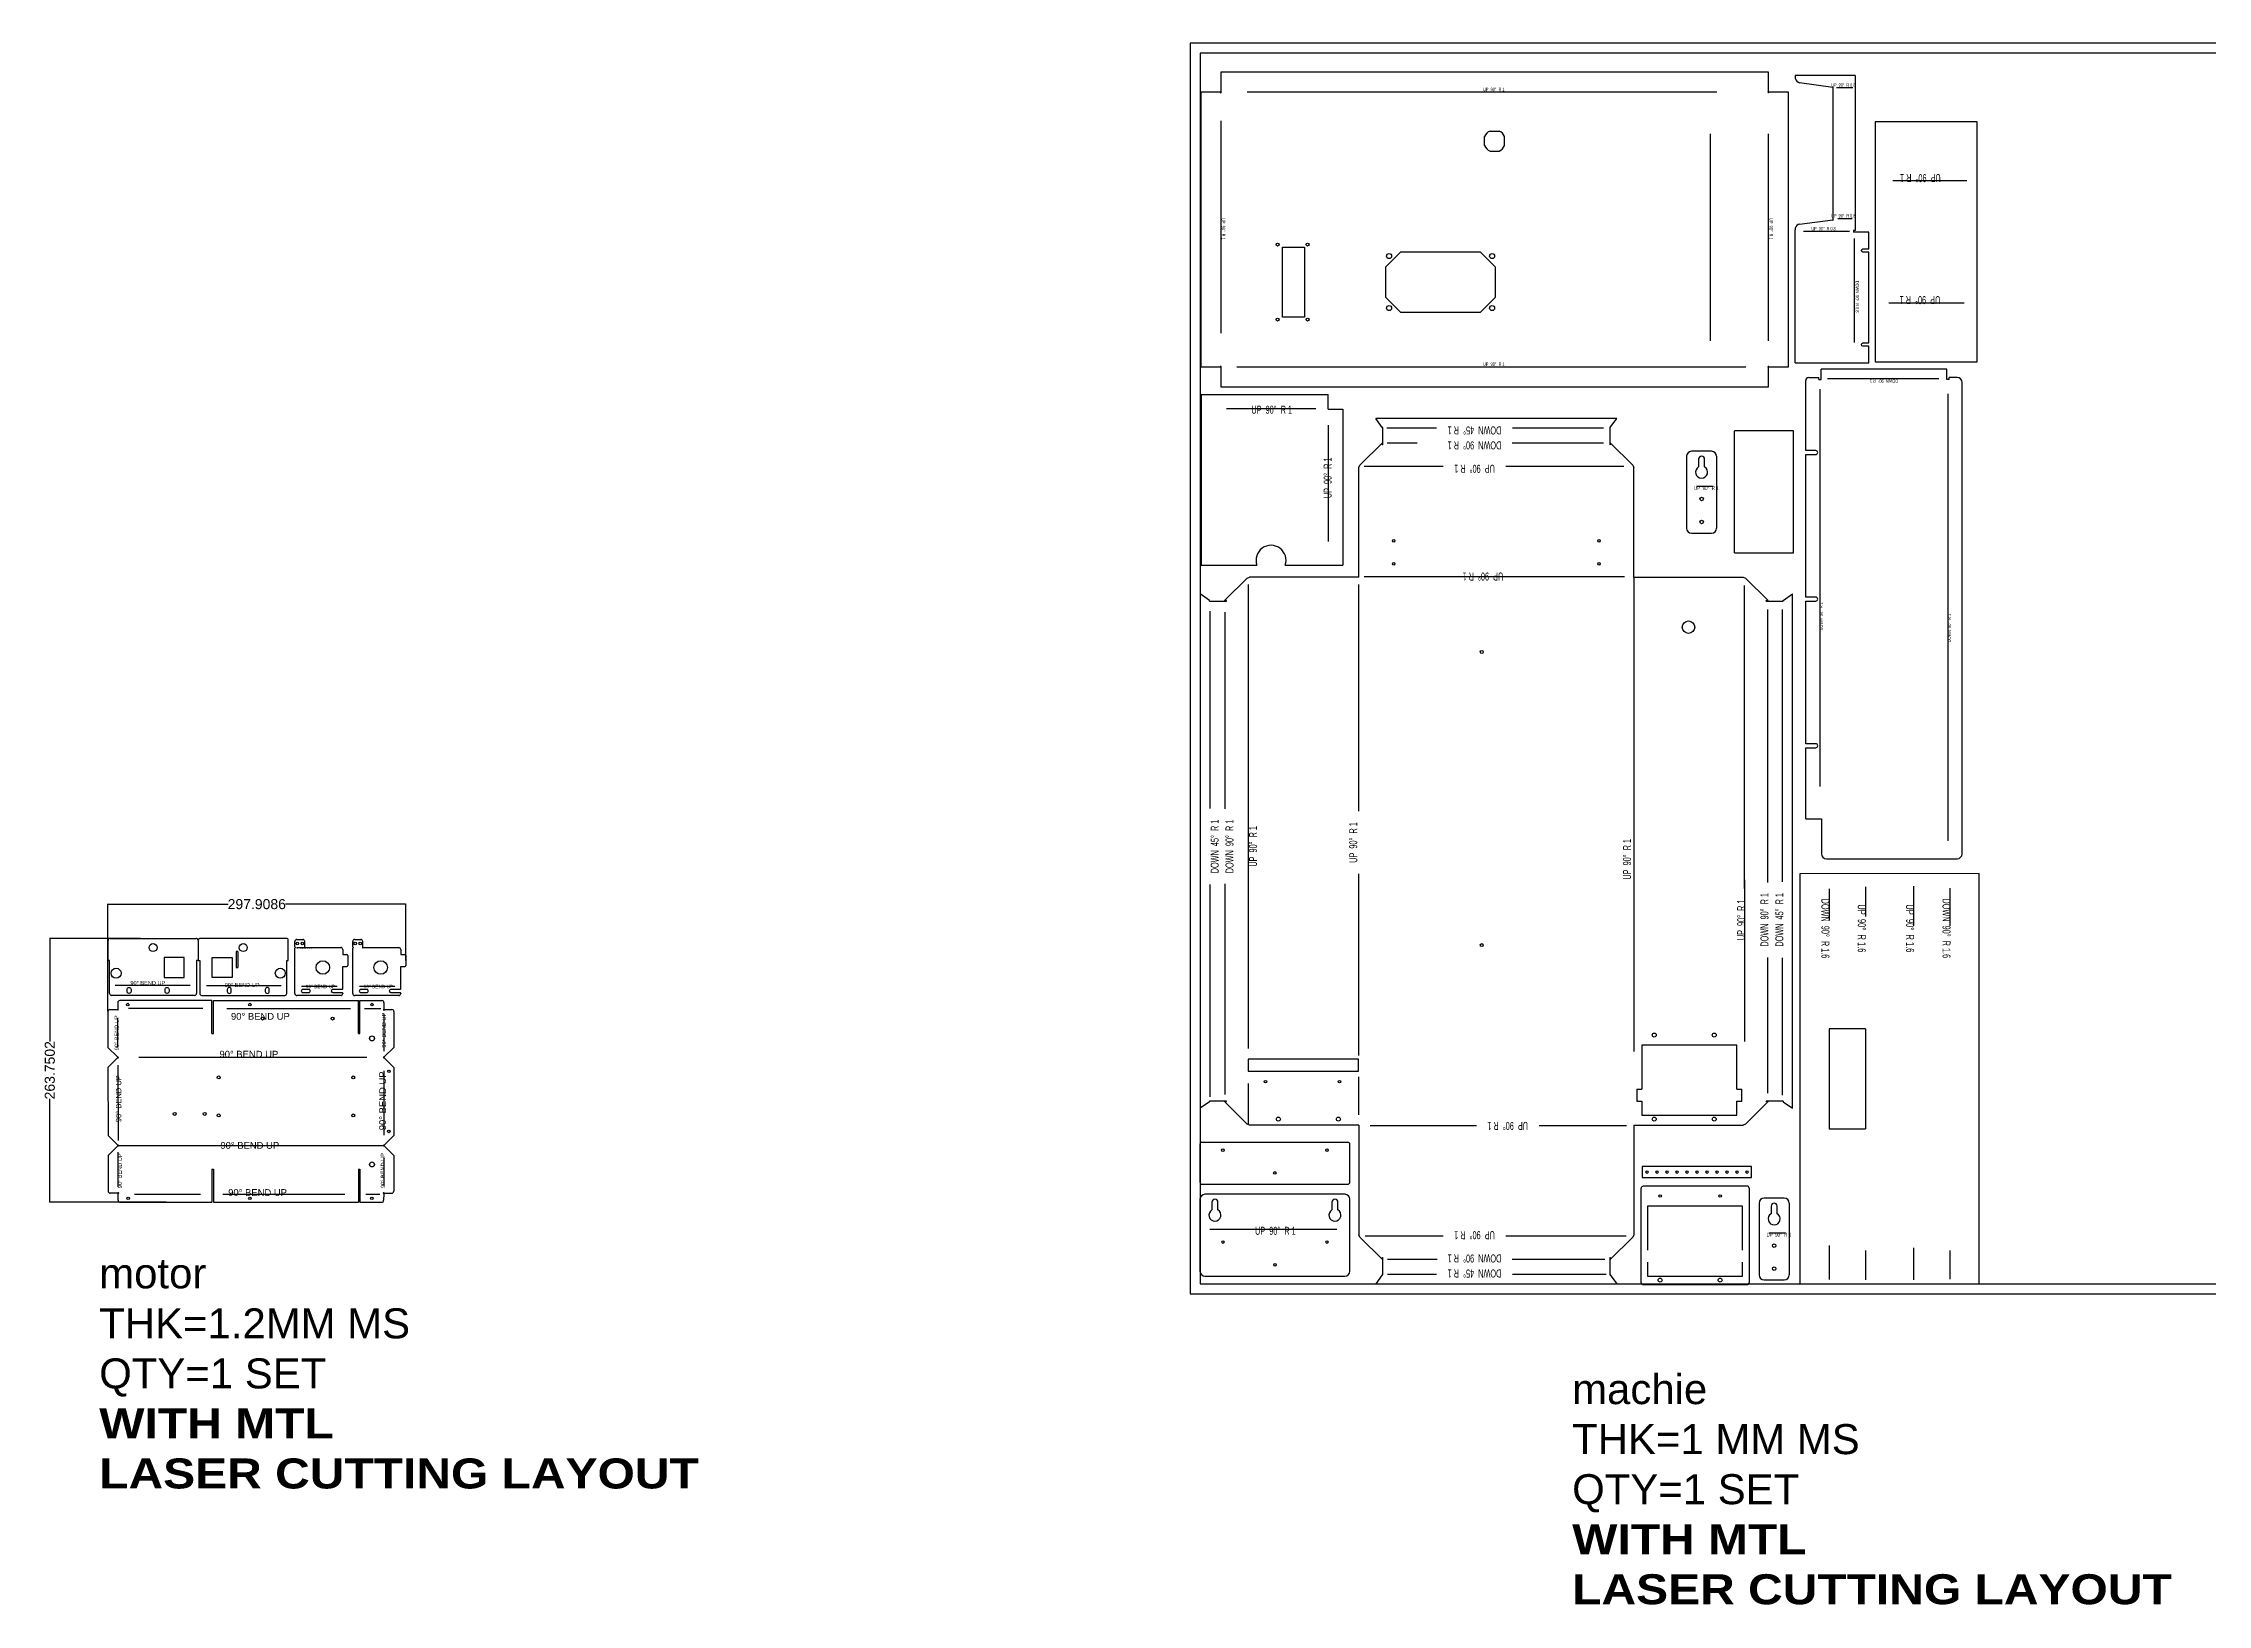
# Model space of a CAD drawing. Header units: millimetres. Extents: x 13635 to 17282, y 6728 to 8289.
# Drawn here: x 13635 to 15799, y 6728 to 8289 of the extents above; entities that cross this region are included whole.
import ezdxf

# ---------------------------------------------------------------- set-up
doc = ezdxf.new("R2010")
doc.units = ezdxf.units.MM
doc.styles.add('SLDTEXTSTYLE3', font='TXT', dxfattribs={"width": 0.660714})
doc.styles.add('SLDTEXTSTYLE4', font='TXT', dxfattribs={"width": 0.645833})
doc.styles.get("Standard").update_dxf_attribs({"font": 'arial.ttf'})
doc.dimstyles.get("Standard").update_dxf_attribs({"dimtxt": 10, "dimasz": 0.18, "dimexe": 0.18, "dimexo": 0.0625, "dimgap": 0.09, "dimtad": 0, "dimtoh": 1, "dimdec": 4, "dimzin": 0, "dimdsep": 46, "dimtxsty": 'Standard', "dimcen": 0.09, "dimadec": 0, "dimazin": 0, "dimtfac": 1, "dimtdec": 4, "dimtofl": 0, "dimtmove": 0, "dimatfit": 3, "dimfxl": 1, "dimtolj": 1, "dimtzin": 0, "dimarcsym": 0})

# ---------------------------------------------------------------- blocks, each defined once
blk = doc.blocks.new('dggdgd3')
for p, q in [((14382.8, 5697.3), (14382.8, 5661.5)), ((14486.9, 5708.3), (14394.7, 5708.3)), ((14486.9, 5675.3), (14486.9, 5708.3)), ((14488.4, 5708.3), (14633.4, 5708.3)), ((14488.4, 5675.3), (14488.4, 5708.3)), ((14633.4, 5675.3), (14633.4, 5708.3)), ((14634.9, 5675.3), (14634.9, 5708.3)), ((14634.9, 5708.3), (14656.9, 5708.3)), ((14668.9, 5697.3), (14668.9, 5661.5)), ((14486.9, 5675.3), (14488.4, 5675.3)), ((14633.4, 5675.3), (14634.9, 5675.3)), ((14392.5, 5651.9), (14382.8, 5661.5)), ((14392.5, 5651.2), (14382.9, 5641.5)), ((14659.2, 5651.9), (14668.9, 5661.5)), ((14659.2, 5651.2), (14668.8, 5641.5)), ((14382.9, 5641.5), (14383, 5573.5)), ((14668.8, 5641.5), (14668.7, 5573.5)), ((14392.7, 5563.9), (14383, 5573.5)), ((14392.7, 5563.2), (14383.1, 5553.5)), ((14659, 5563.9), (14668.7, 5573.5)), ((14659, 5563.2), (14668.6, 5553.5)), ((14383.1, 5553.5), (14383.1, 5517.8)), ((14668.6, 5553.5), (14668.6, 5517.8)), ((14486.9, 5539.7), (14486.9, 5506.7)), ((14486.9, 5539.7), (14488.4, 5539.7)), ((14488.4, 5539.7), (14488.4, 5506.7)), ((14633.4, 5539.7), (14633.4, 5506.7)), ((14633.4, 5539.7), (14634.9, 5539.7)), ((14634.9, 5539.7), (14634.9, 5506.7)), ((14395.1, 5506.7), (14486.9, 5506.7)), ((14488.4, 5506.7), (14491.9, 5506.7)), ((14488.4, 5506.7), (14633.4, 5506.7)), ((14634.9, 5506.7), (14656.5, 5506.7))]:
    blk.add_line(p, q)
at = {"color": 7}
for p, q in [((14384.8, 5699.3), (14392.2, 5699.3)), ((14392.7, 5706.3), (14392.7, 5699.8)), ((14658.9, 5706.3), (14658.9, 5699.8)), ((14659.4, 5699.3), (14666.9, 5699.3)), ((14392.6, 5515.8), (14385.1, 5515.8)), ((14393.1, 5508.7), (14393.1, 5515.3)), ((14658.6, 5515.3), (14658.5, 5508.7)), ((14659.1, 5515.8), (14666.6, 5515.8))]:
    blk.add_line(p, q, dxfattribs=at)
at = {"color": 1}
for p, q in [((14477.7, 5700.3), (14403.3, 5700.3)), ((14501.9, 5700.3), (14625.3, 5700.3)), ((14639.4, 5700.3), (14655.7, 5700.3)), ((14658.9, 5695), (14658.8, 5657.6)), ((14392.9, 5661.7), (14392.9, 5690.9)), ((14641.7, 5651.5), (14413.7, 5651.5)), ((14392.9, 5643.6), (14393, 5568.6)), ((14658.8, 5638.2), (14658.7, 5573.9)), ((14393.5, 5563.5), (14658.2, 5563.5)), ((14393.1, 5522), (14393.1, 5556.9)), ((14658.6, 5551), (14658.6, 5523.6)), ((14409.3, 5514.7), (14475.5, 5514.7)), ((14497.6, 5514.7), (14619.9, 5514.7)), ((14640.6, 5514.7), (14654.9, 5514.7))]:
    blk.add_line(p, q, dxfattribs=at)
for centre, radius in [((14402.7, 5704.3), 1.25), ((14524.8, 5704.3), 1.25), ((14646.9, 5704.3), 1.25), ((14537.5, 5690.3), 1.5), ((14607.5, 5690.3), 1.5), ((14646.9, 5670.5), 2.5), ((14493.6, 5631.5), 1.5), ((14628.1, 5631.5), 1.5), ((14663.8, 5637.5), 1.25), ((14449.6, 5595), 1.5), ((14479.6, 5595), 1.5), ((14493.6, 5593.5), 1.5), ((14628.1, 5593.5), 1.5), ((14663.7, 5577.5), 1.25), ((14646.9, 5544.5), 2.5), ((14403.1, 5510.7), 1.25), ((14524.8, 5510.7), 1.25), ((14646.7, 5510.7), 1.25)]:
    blk.add_circle(centre, radius)
for centre, radius, start, end in [((14384.8, 5697.3), 2, 90, 180.1159), ((14392.7, 5699.3), 0.5, 180, 90), ((14394.7, 5706.3), 2, 90, 180), ((14656.9, 5706.3), 2, 359.8841, 90), ((14658.9, 5699.3), 0.5, 89.8841, 0), ((14666.9, 5697.3), 2, 359.8841, 90), ((14392.9, 5651.5), 0.5, 225, 135), ((14658.8, 5651.5), 0.5, 45, 315), ((14393, 5563.5), 0.5, 225, 135), ((14658.7, 5563.5), 0.5, 45, 315), ((14385.1, 5517.8), 2, 180.1159, 270), ((14393.1, 5515.8), 0.5, 270, 180), ((14395.1, 5508.7), 2, 180, 270), ((14656.5, 5508.7), 2, 270, 359.8841), ((14658.6, 5515.8), 0.5, 0, 269.8841), ((14666.6, 5517.8), 2, 270, 359.8841)]:
    blk.add_arc(centre, radius, start, end)
at = {"attachment_point": 1, "rotation": 90}
for insert, char_height in [((14389.6, 5658.6), 4), ((14656.8, 5661.3), 4), ((14390.8, 5586.7), 5.4), ((14654.1, 5578.7), 6.75), ((14392.8, 5520.7), 4), ((14655.7, 5521), 4)]:
    blk.add_mtext_dynamic_manual_height_columns('90%%D BEND UP', width=111.276, gutter_width=12.5, heights=[0], dxfattribs=dict(at, insert=insert, char_height=char_height))
at = {"char_height": 6.75, "attachment_point": 1}
for insert in [(14505.9, 5695.9), (14494.4, 5658.1), (14495.3, 5566.9), (14503.1, 5519.8)]:
    blk.add_mtext_dynamic_manual_height_columns('90%%D BEND UP', width=111.276, gutter_width=12.5, heights=[0], dxfattribs=dict(at, insert=insert))
blk = doc.blocks.new('dgdgdg545')
for p, q in [((14425.1, 5781.2), (14425.1, 5801.2)), ((14427.1, 5803.2), (14513.1, 5803.2)), ((14515.1, 5801.2), (14515.3, 5801.2)), ((14515.2, 5800.7), (14515.2, 5781.7)), ((14603.3, 5803.2), (14517.3, 5803.2)), ((14605.3, 5781.2), (14605.3, 5801.2)), ((14426.6, 5781.2), (14425.1, 5781.2)), ((14426.6, 5748.2), (14426.6, 5781.2)), ((14515.1, 5781.2), (14513.6, 5781.2)), ((14513.6, 5781.2), (14513.6, 5748.2)), ((14515.1, 5781.2), (14515.3, 5781.2)), ((14515.3, 5781.2), (14516.8, 5781.2)), ((14516.8, 5781.2), (14516.8, 5748.2)), ((14553.2, 5790), (14553.2, 5774.2)), ((14554.9, 5790), (14553.2, 5790)), ((14554.9, 5790), (14554.9, 5774.2)), ((14603.8, 5781.2), (14605.3, 5781.2)), ((14603.8, 5748.2), (14603.8, 5781.2)), ((14553.2, 5774.2), (14554.9, 5774.2)), ((14511.6, 5746.2), (14428.6, 5746.2)), ((14518.8, 5746.2), (14601.8, 5746.2))]:
    blk.add_line(p, q)
at = {"color": 7, "linetype": 'Continuous', "lineweight": 25}
for p, q in [((14481.1, 5784), (14481.1, 5764)), ((14501.1, 5784), (14481.1, 5784)), ((14501.1, 5764), (14501.1, 5784)), ((14529.3, 5784), (14549.3, 5784)), ((14529.3, 5764), (14529.3, 5784)), ((14549.3, 5784), (14549.3, 5764)), ((14481.1, 5764), (14501.1, 5764)), ((14549.3, 5764), (14529.3, 5764))]:
    blk.add_line(p, q, dxfattribs=at)
at = {"color": 1}
for p, q in [((14507.3, 5756.2), (14432.3, 5756.2)), ((14523.5, 5756.2), (14598.1, 5756.2))]:
    blk.add_line(p, q, dxfattribs=at)
for points in [[(14446.1, 5748.2), (14446.1, 5748.2, -0.414214), (14444.1, 5750.2), (14444.1, 5752.2, -0.414214), (14446.1, 5754.2), (14446.1, 5754.2, -0.414214), (14448.1, 5752.2), (14448.1, 5750.2, -0.414214)], [(14484.1, 5748.2), (14484.1, 5748.2, -0.414214), (14482.1, 5750.2), (14482.1, 5752.2, -0.414214), (14484.1, 5754.2), (14484.1, 5754.2, -0.414214), (14486.1, 5752.2), (14486.1, 5750.2, -0.414214)], [(14546.3, 5748.2), (14546.3, 5748.2, 0.414214), (14548.3, 5750.2), (14548.3, 5752.2, 0.414214), (14546.3, 5754.2), (14546.3, 5754.2, 0.414214), (14544.3, 5752.2), (14544.3, 5750.2, 0.414214)], [(14584.3, 5748.2), (14584.3, 5748.2, 0.414214), (14586.3, 5750.2), (14586.3, 5752.2, 0.414214), (14584.3, 5754.2), (14584.3, 5754.2, 0.414214), (14582.3, 5752.2), (14582.3, 5750.2, 0.414214)]]:
    blk.add_lwpolyline(points, format="xyb", close=True)
for centre, radius in [((14470.1, 5794), 4), ((14560.3, 5794), 4), ((14433.1, 5768.4), 5), ((14597.3, 5768.4), 5)]:
    blk.add_circle(centre, radius)
for centre, start, end in [((14427.1, 5801.2), 90, 180), ((14513.1, 5801.2), 0, 90), ((14517.3, 5801.2), 90, 180), ((14603.3, 5801.2), 0, 90), ((14428.6, 5748.2), 180, 270), ((14511.6, 5748.2), 270, 0), ((14518.8, 5748.2), 180, 270), ((14601.8, 5748.2), 270, 0)]:
    blk.add_arc(centre, 2, start, end)
at = {"char_height": 4, "attachment_point": 1}
for insert in [(14447.4, 5760.7), (14541.7, 5758.6)]:
    blk.add_mtext_dynamic_manual_height_columns('90%%D BEND UP', width=111.276, gutter_width=12.5, heights=[0], dxfattribs=dict(at, insert=insert))
blk = doc.blocks.new('ggdggg')
at = {"color": 7, "linetype": 'Continuous', "lineweight": 25}
for p, q in [((6049.5, 1936.5), (6049.5, 1941.9)), ((6049.5, 1889.9), (6049.5, 1935.3)), ((6051.5, 1943.9), (6057.5, 1943.9)), ((6059.5, 1936.1), (6059.5, 1941.9)), ((6059.8, 1935.9), (6095.5, 1935.9)), ((6097.5, 1933.9), (6097.5, 1928.9)), ((6097.5, 1928.9), (6101.5, 1928.9)), ((6102.5, 1927.9), (6102.5, 1917.9)), ((6095.5, 1887.9), (6051.5, 1887.9)), ((6097.5, 1890.3), (6097.5, 1889.9))]:
    blk.add_line(p, q, dxfattribs=at)
at = {"color": 1, "linetype": 'Continuous', "lineweight": 25}
for p, q in [((6051.4, 1935.9), (6058.4, 1935.9)), ((6091.7, 1896.9), (6056.2, 1896.9))]:
    blk.add_line(p, q, dxfattribs=at)
for p, q in [((6097.5, 1916.9), (6101.5, 1916.9)), ((6097.5, 1894.5), (6097.5, 1916.9)), ((6086, 1892.4), (6086, 1892.4)), ((6097, 1894), (6087.6, 1894)), ((6087.6, 1890.8), (6097, 1890.8))]:
    blk.add_line(p, q)
blk.add_lwpolyline([(6056, 1892.4), (6056, 1892.4, 0.414214), (6057.6, 1890.8), (6063.4, 1890.8, 0.414214), (6065, 1892.4), (6065, 1892.4, 0.414214), (6063.4, 1894), (6057.6, 1894, 0.414214)], format="xyb", close=True)
for centre in [(6052, 1939.9), (6057, 1939.9)]:
    blk.add_circle(centre, 1.25)
at = {"color": 7, "linetype": 'Continuous', "lineweight": 25}
blk.add_circle((6077.5, 1915.9), 6.75, dxfattribs=at)
for centre, radius, start, end in [((6051.5, 1941.9), 2, 90, 180), ((6057.5, 1941.9), 2, 0, 90), ((6095.5, 1933.9), 2, 0, 90), ((6101.5, 1927.9), 1, 360, 90), ((6051.5, 1889.9), 2, 180, 270), ((6095.5, 1889.9), 2, 270, 0)]:
    blk.add_arc(centre, radius, start, end, dxfattribs=at)
for centre, radius, start, end in [((6049.5, 1935.9), 0.6, 270, 90), ((6059.5, 1935.8), 0.25, 90, 6.0569), ((6101.5, 1917.9), 1, 270, 360), ((6087.6, 1892.4), 1.6, 90, 180), ((6087.6, 1892.4), 1.6, 180, 270)]:
    blk.add_arc(centre, radius, start, end)
at = {"lineweight": 25}
for centre, start, end in [((6097, 1894.5), 270, 0), ((6097, 1890.3), 0, 90)]:
    blk.add_arc(centre, 0.5, start, end, dxfattribs=at)
at = {"attachment_point": 1}
for s, insert, char_height in [('90%%D BEND down', (6050.5, 1936.5), 1.688), ('90%%D BEND UP', (6060.5, 1898.6), 3.375)]:
    blk.add_mtext_dynamic_manual_height_columns(s, width=111.276, gutter_width=12.5, heights=[0], dxfattribs=dict(at, insert=insert, char_height=char_height))
blk = doc.blocks.new('gdgdgdgdgdgd')
at = {"color": 7, "linetype": 'Continuous', "lineweight": 25}
for p, q in [((13667.9, 6191.7), (13673.9, 6191.7)), ((13665.9, 6184.3), (13665.9, 6189.7)), ((13665.9, 6137.7), (13665.9, 6183.1)), ((13675.9, 6183.9), (13675.9, 6189.7)), ((13676.2, 6183.7), (13711.9, 6183.7)), ((13713.9, 6181.7), (13713.9, 6176.7)), ((13713.9, 6176.7), (13717.9, 6176.7)), ((13718.9, 6175.7), (13718.9, 6165.7)), ((13711.9, 6135.7), (13667.9, 6135.7)), ((13713.9, 6138.1), (13713.9, 6137.7))]:
    blk.add_line(p, q, dxfattribs=at)
for p, q in [((13713.9, 6164.7), (13717.9, 6164.7)), ((13713.9, 6142.3), (13713.9, 6164.7)), ((13702.4, 6140.2), (13702.4, 6140.2)), ((13713.4, 6141.8), (13704, 6141.8)), ((13704, 6138.6), (13713.4, 6138.6))]:
    blk.add_line(p, q)
at = {"color": 1, "linetype": 'Continuous', "lineweight": 25}
blk.add_line((13708.1, 6144.7), (13672.6, 6144.7), dxfattribs=at)
blk.add_lwpolyline([(13672.4, 6140.2), (13672.4, 6140.2, 0.414214), (13674, 6138.6), (13679.8, 6138.6, 0.414214), (13681.4, 6140.2), (13681.4, 6140.2, 0.414214), (13679.8, 6141.8), (13674, 6141.8, 0.414214)], format="xyb", close=True)
for centre in [(13668.4, 6187.7), (13673.4, 6187.7)]:
    blk.add_circle(centre, 1.25)
at = {"color": 7, "linetype": 'Continuous', "lineweight": 25}
blk.add_circle((13693.9, 6163.7), 6.75, dxfattribs=at)
for centre, radius, start, end in [((13667.9, 6189.7), 2, 90, 180), ((13673.9, 6189.7), 2, 0, 90), ((13711.9, 6181.7), 2, 0, 90), ((13717.9, 6175.7), 1, 0, 90), ((13667.9, 6137.7), 2, 180, 270), ((13711.9, 6137.7), 2, 270, 0)]:
    blk.add_arc(centre, radius, start, end, dxfattribs=at)
for centre, radius, start, end in [((13665.9, 6183.7), 0.6, 270, 90), ((13675.9, 6183.7), 0.25, 90, 6.0569), ((13717.9, 6165.7), 1, 270, 0), ((13704, 6140.2), 1.6, 90, 180), ((13704, 6140.2), 1.6, 180, 270)]:
    blk.add_arc(centre, radius, start, end)
at = {"lineweight": 25}
for centre, start, end in [((13713.4, 6142.3), 270, 0), ((13713.4, 6138.1), 0, 90)]:
    blk.add_arc(centre, 0.5, start, end, dxfattribs=at)
at = {"insert": (13676.9, 6146.4), "char_height": 3.375, "attachment_point": 1}
blk.add_mtext_dynamic_manual_height_columns('90%%D BEND UP', width=111.276, gutter_width=12.5, heights=[0], dxfattribs=at)
blk = doc.blocks.new('dgdgdgdgd')
for p, q in [((9410.1, 5262.8), (9390.1, 5262.8)), ((9530.1, 5262.8), (9390.1, 5262.8)), ((9385.1, 5257.8), (9385.1, 5186)), ((9535.1, 5186), (9535.1, 5257.8)), ((9390.1, 5181), (9530.1, 5181))]:
    blk.add_line(p, q)
at = {"color": 1, "linetype": 'Continuous'}
blk.add_line((9394.9, 5228), (9521.9, 5228), dxfattribs=at)
for points in [[(9403.1, 5247.2), (9403.1, 5254.8, 1), (9397.1, 5254.8), (9397.1, 5247.2)], [(9523.1, 5247.2), (9523.1, 5254.8, 1), (9517.1, 5254.8), (9517.1, 5247.2)]]:
    blk.add_lwpolyline(points, format="xyb")
for centre in [(9408.1, 5215), (9512.1, 5215), (9460.1, 5192.3)]:
    blk.add_circle(centre, 1.25)
for centre, radius, start, end in [((9390.1, 5257.8), 5, 90, 180), ((9530.1, 5257.8), 5, 0, 90), ((9400.1, 5242), 6, 120, 60), ((9520.1, 5242), 6, 120, 60), ((9390.1, 5186), 5, 180, 270), ((9530.1, 5186), 5, 270, 0)]:
    blk.add_arc(centre, radius, start, end)
at = {"color": 7, "linetype": 'Continuous', "lineweight": 0, "insert": (9460.5, 5230.3), "char_height": 8, "attachment_point": 2, "style": 'SLDTEXTSTYLE3'}
blk.add_mtext('UP  90°  R 1', dxfattribs=at)
blk = doc.blocks.new('gddeeter')
for p, q in [((9566.7, 5221), (9566.7, 5183)), ((9568.7, 5223), (9714.7, 5223)), ((9716.7, 5183), (9716.7, 5221)), ((9568.7, 5181), (9714.7, 5181))]:
    blk.add_line(p, q)
for centre in [(9589.7, 5215), (9693.8, 5215), (9641.7, 5192.3)]:
    blk.add_circle(centre, 1.25)
for centre, start, end in [((9568.7, 5221), 90, 180), ((9714.7, 5221), 0, 90), ((9568.7, 5183), 180, 270), ((9714.7, 5183), 270, 0)]:
    blk.add_arc(centre, 2, start, end)
blk = doc.blocks.new('bbvbvfgfgfg')
at = {"color": 7, "linetype": 'ByBlock'}
for p, q in [((14389, 4594.2), (14389, 4688.7)), ((14494.9, 4690.9), (14391, 4690.7)), ((14496.9, 4688.9), (14496.9, 4594.4)), ((14391, 4592.2), (14494.9, 4592.4))]:
    blk.add_line(p, q, dxfattribs=at)
at = {"color": 1}
for p, q in [((14490.5, 4670.9), (14395.5, 4670.9)), ((14395.5, 4670.9), (14395.5, 4626.9)), ((14490.5, 4626.9), (14490.5, 4670.9)), ((14395.5, 4614.9), (14395.5, 4600.9)), ((14490.5, 4600.9), (14490.5, 4614.9)), ((14395.5, 4600.9), (14490.5, 4600.9))]:
    blk.add_line(p, q, dxfattribs=at)
at = {"color": 7, "linetype": 'ByBlock'}
for centre, radius in [((14408, 4680.9), 1.25), ((14468, 4680.9), 1.25), ((14408, 4596.9), 2), ((14468, 4596.9), 2)]:
    blk.add_circle(centre, radius, dxfattribs=at)
for centre, start, end in [((14391, 4688.7), 90, 180), ((14494.9, 4688.9), 0, 90), ((14391, 4594.2), 180, 270), ((14494.9, 4594.4), 270, 0)]:
    blk.add_arc(centre, 2, start, end, dxfattribs=at)
blk = doc.blocks.new('gfgdgdgdgdetet')
at = {"color": 7, "linetype": 'Continuous'}
for p, q in [((14726, 4702.1), (14726, 4682.6)), ((15000.6, 4702.1), (14726, 4702.1)), ((15000.6, 4682.6), (15000.6, 4702.1)), ((14706, 4682.1), (14706, 4134.4)), ((14725.5, 4682.1), (14706, 4682.1)), ((15020.6, 4682.1), (15001.1, 4682.1)), ((15020.6, 4134.4), (15020.6, 4682.1)), ((14706, 4134.4), (14725.5, 4134.4)), ((14726, 4133.9), (14726, 4114.4)), ((15000.6, 4114.4), (15000.6, 4133.9)), ((15001.1, 4134.4), (15020.6, 4134.4)), ((14726, 4114.4), (15000.6, 4114.4))]:
    blk.add_line(p, q, dxfattribs=at)
at = {"color": 1, "linetype": 'Continuous'}
for p, q in [((14974.4, 4682.1), (14767.5, 4682.1)), ((15000.6, 4150.4), (15000.6, 4659.6)), ((14726, 4630.4), (14726, 4160.9)), ((14974.4, 4624.1), (14767.5, 4624.1)), ((14754.5, 4134.4), (14967, 4134.4))]:
    blk.add_line(p, q, dxfattribs=at)
at = {"color": 7, "linetype": 'Continuous', "lineweight": 25}
for p, q in [((14779.4, 4418.3), (14770.2, 4418.3)), ((14764.8, 4403.7), (14764.8, 4412.8)), ((14779.4, 4398.3), (14770.2, 4398.3)), ((14784.8, 4403.7), (14784.8, 4412.8)), ((14900.8, 4409.3), (14885.8, 4394.3)), ((14885.8, 4394.3), (14885.8, 4314.3)), ((14930.8, 4409.3), (14900.8, 4409.3)), ((14945.8, 4394.3), (14930.8, 4409.3)), ((14945.8, 4314.3), (14945.8, 4394.3)), ((14885.8, 4314.3), (14900.8, 4299.3)), ((14930.8, 4299.3), (14945.8, 4314.3)), ((14900.8, 4299.3), (14930.8, 4299.3)), ((14880.8, 4218.3), (14950.8, 4218.3)), ((14880.8, 4196.3), (14880.8, 4218.3)), ((14950.8, 4218.3), (14950.8, 4196.3)), ((14950.8, 4196.3), (14880.8, 4196.3))]:
    blk.add_line(p, q, dxfattribs=at)
for centre, radius in [((14889.8, 4405.8), 2.5), ((14941.8, 4405.8), 2.5), ((14889.8, 4302.8), 2.5), ((14941.8, 4302.8), 2.5), ((14878.3, 4221.3), 1.5), ((14953.3, 4221.3), 1.5), ((14878.3, 4191.3), 1.5), ((14953.3, 4191.3), 1.5)]:
    blk.add_circle(centre, radius, dxfattribs=at)
for centre, start, end in [((14726, 4682.1), 180, 90), ((15000.6, 4682.1), 90, 0), ((14726, 4134.4), 270, 180), ((15000.6, 4134.4), 0, 270)]:
    blk.add_arc(centre, 0.5, start, end)
for start, end in [(114.62, 155.38), (24.62, 65.38), (204.62, 245.38), (294.62, 335.38)]:
    blk.add_arc((14774.8, 4408.3), 11, start, end, dxfattribs=at)
at = {"color": 7, "linetype": 'Continuous', "lineweight": 0, "char_height": 3.5, "attachment_point": 2, "style": 'SLDTEXTSTYLE3'}
for insert in [(14862.6, 4686.6), (14862.6, 4138.9)]:
    blk.add_mtext('UP  90°  R 1', dxfattribs=dict(at, insert=insert))
at = {"color": 7, "linetype": 'Continuous', "lineweight": 0, "char_height": 3.5, "attachment_point": 2, "rotation": 90, "style": 'SLDTEXTSTYLE3'}
for insert in [(14721.5, 4407.5), (14996.1, 4407.5)]:
    blk.add_mtext('UP  90°  R 1', dxfattribs=dict(at, insert=insert))
blk = doc.blocks.new('tetertet')
at = {"color": 7, "linetype": 'Continuous', "lineweight": 25}
for p, q in [((15163.5, 4524.7), (15163.5, 4594.7)), ((15166.5, 4597.7), (15176.5, 4597.7)), ((15176.5, 4595.7), (15176.5, 4597.7)), ((15176.5, 4595.7), (15178.9, 4595.7)), ((15178.9, 4595.7), (15178.9, 4606)), ((15304.7, 4606), (15178.9, 4606)), ((15307.1, 4595.7), (15304.7, 4595.7)), ((15314.9, 4597.7), (15307.1, 4597.7)), ((15307.1, 4595.7), (15307.1, 4597.7)), ((15319.9, 4121.7), (15319.9, 4592.7)), ((15173.5, 4524.7), (15163.5, 4524.7)), ((15163.5, 4378.2), (15163.5, 4520.7)), ((15163.5, 4520.7), (15173.5, 4520.7)), ((15173.5, 4378.2), (15163.5, 4378.2)), ((15163.5, 4231.7), (15163.5, 4374.2)), ((15163.5, 4374.2), (15173.5, 4374.2)), ((15173.5, 4231.7), (15163.5, 4231.7)), ((15163.5, 4156.7), (15163.5, 4227.7)), ((15163.5, 4227.7), (15173.5, 4227.7)), ((15163.5, 4156.7), (15179.2, 4156.7)), ((15179.2, 4156.7), (15179.2, 4121.7)), ((15184.2, 4116.7), (15314.9, 4116.7))]:
    blk.add_line(p, q, dxfattribs=at)
at = {"color": 1, "linetype": 'Continuous'}
for p, q in [((15185.2, 4596.8), (15296.5, 4596.8)), ((15177.7, 4586), (15177.7, 4188.8)), ((15305.9, 4134.7), (15305.9, 4581.4))]:
    blk.add_line(p, q, dxfattribs=at)
blk.add_line((15304.7, 4595.7), (15304.7, 4606))
at = {"color": 7, "linetype": 'Continuous', "lineweight": 25}
for centre, radius, start, end in [((15166.5, 4594.7), 3, 90, 180), ((15314.9, 4592.7), 5, 0, 90), ((15173.5, 4522.7), 2, 270, 90), ((15173.5, 4376.2), 2, 270, 90), ((15173.5, 4229.7), 2, 270, 90), ((15314.9, 4121.7), 5, 270, 0)]:
    blk.add_arc(centre, radius, start, end, dxfattribs=at)
at = {"color": 7, "lineweight": 25}
blk.add_arc((15184.2, 4121.7), 5, 180, 270, dxfattribs=at)
at = {"color": 7, "linetype": 'Continuous', "lineweight": 0, "char_height": 3.5, "attachment_point": 2, "style": 'SLDTEXTSTYLE3'}
for insert, rotation in [((15241.7, 4592.4), 180), ((15177.1, 4359.1), 90), ((15305.3, 4347.2), 90)]:
    blk.add_mtext('DOWN  90°  R 1', dxfattribs=dict(at, insert=insert, rotation=rotation))
blk = doc.blocks.new('ggtrtrtddfd')
at = {"color": 7, "linetype": 'Continuous', "lineweight": 25}
for p, q in [((15744.5, 4508.6), (15565.2, 4508.4)), ((15565.2, 4508.4), (15565.2, 4098.4)), ((15744.5, 4098.6), (15744.5, 4508.6)), ((15630.7, 4353.6), (15594.3, 4353.4)), ((15594.3, 4253.4), (15630.7, 4253.6)), ((15565.2, 4098.4), (15744.5, 4098.6))]:
    blk.add_line(p, q, dxfattribs=at)
at = {"color": 1, "linetype": 'Continuous'}
for p, q in [((15594.3, 4493.4), (15594.3, 4461.8)), ((15630.7, 4495.5), (15630.7, 4465.7)), ((15679, 4456.9), (15679, 4496)), ((15715.4, 4456.5), (15715.4, 4494)), ((15594.3, 4136.9), (15594.3, 4103)), ((15679, 4102.8), (15679, 4134.5)), ((15630.7, 4132.1), (15630.7, 4102.7)), ((15715.4, 4103.2), (15715.4, 4132.1))]:
    blk.add_line(p, q, dxfattribs=at)
for p, q in [((15594.3, 4353.4), (15594.3, 4253.4)), ((15630.7, 4353.6), (15630.7, 4253.6))]:
    blk.add_line(p, q)
at = {"color": 7, "linetype": 'Continuous', "lineweight": 0, "char_height": 8, "attachment_point": 2, "rotation": 270}
for s, insert, style in [('DOWN  90°  R 1.6', (15594.7, 4453.8), 'SLDTEXTSTYLE3'), ('DOWN  90°  R 1.6', (15715.8, 4454), 'SLDTEXTSTYLE3'), ('UP  90°  R 1.6', (15631.1, 4453.9), 'SLDTEXTSTYLE4'), ('UP  90°  R 1.6', (15679.4, 4453.9), 'SLDTEXTSTYLE4')]:
    blk.add_mtext(s, dxfattribs=dict(at, insert=insert, style=style))
blk = doc.blocks.new('dffsfsf')
for p, q in [((16642.3, 7565), (16583.3, 7565)), ((16583.3, 7443), (16583.3, 7565)), ((16583.3, 7443), (16642.3, 7443))]:
    blk.add_line(p, q)
blk.add_lwpolyline([(16642.3, 7443), (16642.3, 7565)])
blk = doc.blocks.new('gdgdgdfgwww')
at = {"color": 7, "linetype": 'Continuous', "lineweight": 25}
for p, q in [((14394.7, 4349.9), (14394.7, 4364.5)), ((14394.7, 4364.5), (14550.7, 4364.5)), ((14550.7, 4306.9), (14550.7, 4364.5)), ((14380, 4222.8), (14380, 4349.9)), ((14394.7, 4349.9), (14380, 4349.9)), ((14550.7, 4222.8), (14550.7, 4278.6)), ((14380, 4222.8), (14550.7, 4222.8))]:
    blk.add_line(p, q, dxfattribs=at)
at = {"color": 1, "linetype": 'ByBlock'}
for p, q in [((14527, 4350.2), (14410.7, 4350.2)), ((14394.4, 4337.5), (14394.4, 4248.4))]:
    blk.add_line(p, q, dxfattribs=at)
at = {"color": 7, "linetype": 'Continuous', "lineweight": 25}
blk.add_arc((14545.7, 4292.8), 15, 70.5288, 289.4712, dxfattribs=at)
at = {"color": 7, "linetype": 'Continuous', "lineweight": 0, "char_height": 8, "attachment_point": 2, "style": 'SLDTEXTSTYLE3'}
for insert, rotation in [((14463.3, 4345.4), 180), ((14391.2, 4293.5), 90)]:
    blk.add_mtext('UP  90°  R 1', dxfattribs=dict(at, insert=insert, rotation=rotation))
blk = doc.blocks.new('fxfssffgfg')
blk.add_blockref('gdgdgdfgwww', (2222.9, 3621.9))
blk = doc.blocks.new('fdfdfdfss')
at = {"color": 7, "linetype": 'Continuous', "lineweight": 25}
for p, q in [((13786.7, 4795.4), (13780.2, 4804.5)), ((14021.2, 4804.5), (13780.2, 4804.5)), ((13787.3, 4795.4), (13786.7, 4795.4)), ((13787.3, 4778.2), (13787.3, 4795.4)), ((14014.1, 4795.4), (14014.7, 4795.4)), ((14014.1, 4795.4), (14014.1, 4778.2)), ((14014.7, 4795.4), (14021.2, 4804.5)), ((13786.8, 4780.2), (13764.3, 4757.7)), ((13786.8, 4778.2), (13786.8, 4780.2)), ((13787.3, 4778.2), (13786.8, 4778.2)), ((14014.6, 4778.2), (14014.1, 4778.2)), ((14014.6, 4780.2), (14014.6, 4778.2)), ((14037.1, 4757.7), (14014.6, 4780.2)), ((13763.3, 4755.3), (13764.3, 4757.7)), ((13763.3, 4645.8), (13763.3, 4755.3)), ((14037.1, 4757.7), (14038.1, 4755.3)), ((14038.1, 4645.8), (14038.1, 4755.3)), ((13629, 4622.3), (13651.5, 4644.8)), ((13651.5, 4644.8), (13653.9, 4645.8)), ((13763.3, 4645.8), (13653.9, 4645.8)), ((14038.1, 4645.8), (14147.6, 4645.8)), ((14147.6, 4645.8), (14149.9, 4644.8)), ((14172.4, 4622.3), (14149.9, 4644.8)), ((13604.6, 4629), (13604.6, 4115)), ((13613.8, 4622.5), (13604.6, 4629)), ((13613.8, 4621.8), (13613.8, 4622.5)), ((13613.8, 4621.8), (13631, 4621.8)), ((13631, 4622.3), (13629, 4622.3)), ((13631, 4621.8), (13631, 4622.3)), ((14170.4, 4622.3), (14172.4, 4622.3)), ((14170.4, 4621.8), (14170.4, 4622.3)), ((14170.4, 4621.8), (14187.6, 4621.8)), ((14187.6, 4622.5), (14196.8, 4629)), ((14187.6, 4621.8), (14187.6, 4622.5)), ((14196.8, 4115), (14196.8, 4629)), ((13613.8, 4121.4), (13604.6, 4115)), ((13631, 4122.1), (13613.8, 4122.1)), ((13613.8, 4122.1), (13613.8, 4121.4)), ((13651.5, 4099.1), (13629, 4121.6)), ((13629, 4121.6), (13631, 4121.6)), ((13631, 4121.6), (13631, 4122.1)), ((14149.9, 4099.1), (14172.4, 4121.6)), ((14187.6, 4122.1), (14170.4, 4122.1)), ((14170.4, 4121.6), (14170.4, 4122.1)), ((14172.4, 4121.6), (14170.4, 4121.6)), ((14187.6, 4122.1), (14187.6, 4121.4)), ((14187.6, 4121.4), (14196.8, 4115)), ((13653.9, 4098.1), (13651.5, 4099.1)), ((13763.3, 4098.1), (13653.9, 4098.1)), ((13763.3, 4098.1), (13763.3, 3988.6)), ((14038.1, 4098.1), (14041.1, 4098.1)), ((14038.1, 4098.1), (14038.1, 3988.6)), ((14146.1, 4098.1), (14147.6, 4098.1)), ((14149.9, 4099.1), (14147.6, 4098.1)), ((13764.3, 3986.2), (13763.3, 3988.6)), ((13764.3, 3986.2), (13786.8, 3963.7)), ((14014.6, 3963.7), (14037.1, 3986.2)), ((14038.1, 3988.6), (14037.1, 3986.2)), ((13786.8, 3965.7), (13787.3, 3965.7)), ((13786.8, 3963.7), (13786.8, 3965.7)), ((13787.3, 3948.5), (13787.3, 3965.7)), ((14014.1, 3965.7), (14014.6, 3965.7)), ((14014.1, 3965.7), (14014.1, 3948.5)), ((14014.6, 3965.7), (14014.6, 3963.7)), ((13786.7, 3948.5), (13780.2, 3939.4)), ((13780.2, 3939.4), (14021.2, 3939.4)), ((13787.3, 3948.5), (13786.7, 3948.5)), ((14014.1, 3948.5), (14014.7, 3948.5)), ((14014.7, 3948.5), (14021.2, 3939.4))]:
    blk.add_line(p, q, dxfattribs=at)
at = {"color": 1, "linetype": 'Continuous'}
for p, q in [((13841, 4794.8), (13791.1, 4794.8)), ((14007.8, 4794.8), (13916.8, 4794.8)), ((13821.6, 4779.8), (13791.5, 4779.8)), ((14007.8, 4779.8), (13916.4, 4779.8)), ((13847.6, 4756.5), (13768.7, 4756.5)), ((14028.3, 4756.5), (13910.2, 4756.5)), ((13652.7, 4638.3), (13652.7, 4174.6)), ((13763, 4638.3), (13763, 4411.9)), ((14028.8, 4646.1), (13768.5, 4646.1)), ((14038.4, 4171.7), (14038.4, 4645.8)), ((14148.7, 4334.6), (14148.7, 4637.6)), ((13614.4, 4611.9), (13614.4, 4414.5)), ((13629.3, 4610.9), (13629.3, 4414.1)), ((14172.1, 4340.7), (14172.1, 4613.6)), ((14187, 4341.2), (14187, 4613.6)), ((13614.4, 4338.7), (13614.4, 4126.3)), ((13629.3, 4339.2), (13629.3, 4128.6)), ((13763, 4349.3), (13763, 4167.8)), ((14148.7, 4343.2), (14148.7, 4181.7)), ((14172.1, 4129.9), (14172.1, 4265.8)), ((14187, 4127.9), (14187, 4265.3)), ((13652.7, 4139.7), (13652.7, 4098.6)), ((13763, 4146.5), (13763, 4108.4)), ((13774.6, 4097.8), (13880.8, 4097.8)), ((13943.4, 4097.8), (14030.8, 4097.8)), ((13769.5, 3987.4), (13847.6, 3987.4)), ((13910.2, 3987.4), (14030.7, 3987.4)), ((13791.9, 3964.1), (13841.5, 3964.1)), ((13916.4, 3964.1), (14009.2, 3964.1)), ((13791.8, 3949.1), (13841, 3949.1)), ((13916.8, 3949.1), (14010.7, 3949.1))]:
    blk.add_line(p, q, dxfattribs=at)
for p, q in [((14141.1, 4178.1), (14046.1, 4178.1)), ((14046.1, 4178.1), (14046.1, 4134.1)), ((14141.1, 4134.1), (14141.1, 4178.1)), ((14041.1, 4134.1), (14041.1, 4122.1)), ((14041.1, 4134.1), (14046.1, 4134.1)), ((14141.1, 4134.1), (14146.1, 4134.1)), ((14146.1, 4122.1), (14146.1, 4134.1)), ((14041.1, 4122.1), (14046.1, 4122.1)), ((14046.1, 4122.1), (14046.1, 4108.1)), ((14141.1, 4108.1), (14141.1, 4122.1)), ((14141.1, 4122.1), (14146.1, 4122.1)), ((14041.1, 4098.1), (14147.6, 4098.1)), ((14046.1, 4108.1), (14141.1, 4108.1))]:
    blk.add_line(p, q)
at = {"color": 7, "linetype": 'Continuous', "lineweight": 25}
blk.add_lwpolyline([(13763, 4164), (13652.7, 4164), (13652.7, 4152), (13763, 4152), (13763, 4164)], dxfattribs=at)
for centre, radius in [((13798.1, 4682.1), 1.25), ((14003.3, 4682.1), 1.25), ((13798.1, 4659.1), 1.25), ((14003.3, 4659.1), 1.25), ((14092.8, 4595.8), 6.25), ((14058.6, 4188.1), 2), ((14118.6, 4188.1), 2), ((13682.8, 4104.1), 2), ((13742.8, 4104.1), 2), ((14058.6, 4104.1), 2), ((14118.6, 4104.1), 2)]:
    blk.add_circle(centre, radius)
for centre, radius in [((13886.2, 4571), 1.5), ((13886.2, 4278), 1.5), ((13669.9, 4141.5), 1.25), ((13743.9, 4141.5), 1.25)]:
    blk.add_circle(centre, radius, dxfattribs=at)
at = {"color": 7, "linetype": 'Continuous', "lineweight": 0, "char_height": 8, "attachment_point": 2, "style": 'SLDTEXTSTYLE3'}
for s, insert, rotation in [('DOWN  45°  R 1', (13878.9, 4788.4), 180), ('DOWN  90°  R 1', (13878.9, 4773.5), 180), ('UP  90°  R 1', (13878.9, 4750.1), 180), ('UP  90°  R 1', (13887.3, 4642.4), 180), ('DOWN  45°  R 1', (13615.1, 4376.6), 90), ('DOWN  90°  R 1', (13629.9, 4376.6), 90), ('UP  90°  R 1', (13653.4, 4376.7), 90), ('UP  90°  R 1', (13753.6, 4380.6), 90), ('UP  90°  R 1', (14027.4, 4363.8), 90), ('DOWN  90°  R 1', (14164.8, 4303.3), 90), ('DOWN  45°  R 1', (14179.7, 4303.3), 90), ('UP  90°  R 1', (14141.5, 4303.3), 90), ('UP  90°  R 1', (13912.1, 4093.3), 180), ('UP  90°  R 1', (13878.9, 3984.1), 180), ('DOWN  90°  R 1', (13878.9, 3960.8), 180), ('DOWN  45°  R 1', (13878.9, 3945.8), 180)]:
    blk.add_mtext(s, dxfattribs=dict(at, insert=insert, rotation=rotation))
blk = doc.blocks.new('cvvdfddf')
for p, q in [((14836.4, 6818), (14836.4, 6746.2)), ((14861.4, 6823), (14841.4, 6823)), ((14866.4, 6818), (14866.4, 6746.2)), ((14841.4, 6741.2), (14861.4, 6741.2))]:
    blk.add_line(p, q)
at = {"color": 1, "linetype": 'Continuous'}
blk.add_line((14846.2, 6788.2), (14862.9, 6788.2), dxfattribs=at)
blk.add_lwpolyline([(14854.4, 6807.4), (14854.4, 6815, 1), (14848.4, 6815), (14848.4, 6807.4)], format="xyb")
for centre in [(14851.4, 6775.4), (14851.4, 6752.4)]:
    blk.add_circle(centre, 1.75)
for centre, radius, start, end in [((14841.4, 6818), 5, 90, 180), ((14861.4, 6818), 5, 0, 90), ((14851.4, 6802.2), 6, 120, 60), ((14841.4, 6746.2), 5, 180, 270), ((14861.4, 6746.2), 5, 270, 0)]:
    blk.add_arc(centre, radius, start, end)
at = {"color": 7, "linetype": 'Continuous', "lineweight": 0, "insert": (14856.1, 6788.3), "char_height": 4, "attachment_point": 2, "style": 'SLDTEXTSTYLE3'}
blk.add_mtext('UP  90°  R 1', dxfattribs=at)
blk = doc.blocks.new('ccvvc')
for p, q in [((16043.5, 7278.3), (16043.5, 7038.3)), ((16145.5, 7038.3), (16145.5, 7278.3)), ((16043.5, 7097.3), (16043.5, 7038.3))]:
    blk.add_line(p, q)
at = {"color": 1, "linetype": 'Continuous'}
for p, q in [((16135.2, 7219.3), (16061.2, 7219.3)), ((16057.2, 7097.3), (16132.4, 7097.3))]:
    blk.add_line(p, q, dxfattribs=at)
for points in [[(16145.5, 7278.3), (16043.5, 7278.3)], [(16043.5, 7038.3), (16145.5, 7038.3)]]:
    blk.add_lwpolyline(points)
at = {"color": 7, "linetype": 'Continuous', "lineweight": 0, "char_height": 8, "attachment_point": 2, "rotation": 180, "style": 'SLDTEXTSTYLE3'}
for insert in [(16088.8, 7218), (16088.4, 7096.1)]:
    blk.add_mtext('UP  90°  R 1', dxfattribs=dict(at, insert=insert))
blk = doc.blocks.new('*U18')
at = {"color": 7, "linetype": 'Continuous', "lineweight": 25}
blk.add_circle((0, 0), 1.25, dxfattribs=at)
blk = doc.blocks.new('*U19')
at = {"color": 0, "linetype": 'ByBlock', "lineweight": -2, "transparency": 16777216}
for p in [(0, 0), (10, 0), (20, 0), (30, 0), (40, 0), (50, 0), (60, 0), (70, 0), (80, 0), (90, 0), (100, 0)]:
    blk.add_blockref('*U18', p, dxfattribs=at)
blk = doc.blocks.new('*U17')
at = {"color": 7, "linetype": 'Continuous', "lineweight": 25}
for p, q in [((15640.4, 7693.5), (15530.8, 7693.5)), ((15530.8, 7693.5), (15530.8, 7682.5)), ((15640.4, 7682.5), (15640.4, 7693.5)), ((15530.8, 7682.5), (15640.4, 7682.5))]:
    blk.add_line(p, q, dxfattribs=at)
blk.add_blockref('*U19', (15535.8, 7687.8))
blk = doc.blocks.new('*D20')
at = {"color": 0, "lineweight": -2, "transparency": 16777216}
for p, q in [((13732.4, 7393.9), (13641.5, 7393.9)), ((13641.7, 7393.8), (13641.7, 7290.7)), ((13641.7, 7130.4), (13641.7, 7233.4)), ((13757.9, 7130.2), (13641.5, 7130.2))]:
    blk.add_line(p, q, dxfattribs=at)
at = {"color": 0, "transparency": 16777216}
for points in [[(13641.7, 7393.8), (13641.7, 7393.8), (13641.7, 7393.9)], [(13641.7, 7130.4), (13641.7, 7130.4), (13641.7, 7130.2)]]:
    blk.add_solid(points, dxfattribs=at)
at = {"layer": 'Defpoints', "color": 0, "transparency": 16777216}
for p in [(13732.5, 7393.9), (13641.7, 7130.2), (13757.9, 7130.2)]:
    blk.add_point(p, dxfattribs=at)
at = {"color": 0, "transparency": 16777216, "insert": (13641.7, 7262.1), "char_height": 10, "attachment_point": 5, "rotation": 90}
blk.add_mtext('\\A1;263.7502', dxfattribs=at)
blk = doc.blocks.new('*D21')
at = {"color": 0, "lineweight": -2, "transparency": 16777216}
for p, q in [((13699.7, 7320.9), (13699.7, 7428.3)), ((13699.8, 7428.1), (13819.9, 7428.1)), ((13997.4, 7428.1), (13877.3, 7428.1)), ((13997.6, 7371.8), (13997.6, 7428.3))]:
    blk.add_line(p, q, dxfattribs=at)
at = {"color": 0, "transparency": 16777216}
for points in [[(13699.8, 7428.2), (13699.8, 7428.1), (13699.7, 7428.1)], [(13997.4, 7428.2), (13997.4, 7428.1), (13997.6, 7428.1)]]:
    blk.add_solid(points, dxfattribs=at)
at = {"layer": 'Defpoints', "color": 0, "transparency": 16777216}
for p in [(13699.7, 7428.1), (13997.6, 7371.8), (13699.7, 7320.8)]:
    blk.add_point(p, dxfattribs=at)
at = {"color": 0, "transparency": 16777216, "insert": (13848.6, 7428.1), "char_height": 10, "attachment_point": 5}
blk.add_mtext('\\A1;297.9086', dxfattribs=at)
blk = doc.blocks.new('vxvfsf')
at = {"color": 7, "linetype": 'Continuous', "lineweight": 25}
for p, q in [((14113.1, 5994.2), (14113.1, 5992.8)), ((14173.1, 5994.2), (14113.1, 5994.2)), ((14117.5, 5987.2), (14150.7, 5982.8)), ((14151.1, 5982.8), (14150.7, 5982.8)), ((14151.1, 5849.8), (14151.1, 5982.8)), ((14173.1, 5994.2), (14173.1, 5839.4)), ((14117.5, 5845.9), (14150.7, 5850.2)), ((14150.7, 5850.2), (14150.7, 5849.8)), ((14150.7, 5849.8), (14151.1, 5849.8)), ((14113.1, 5707.2), (14113.1, 5840.2)), ((14173.1, 5839.4), (14171.5, 5839.4)), ((14171.5, 5839.4), (14171.5, 5837.6)), ((14186.8, 5837.6), (14171.5, 5837.6)), ((14113.1, 5707.2), (14186.8, 5707.2))]:
    blk.add_line(p, q, dxfattribs=at)
at = {"color": 1, "linetype": 'ByBlock'}
for p, q in [((14170.7, 5981.9), (14154.6, 5981.9)), ((14170.2, 5851.2), (14155.7, 5851.2)), ((14167.4, 5838.5), (14121.5, 5838.5)), ((14172.5, 5727.5), (14172.5, 5831.5))]:
    blk.add_line(p, q, dxfattribs=at)
at = {"color": 7, "linetype": 'Continuous', "lineweight": 25}
blk.add_lwpolyline([(14186.8, 5707.2), (14186.8, 5723.8), (14180.9, 5723.8, -1), (14180.9, 5727), (14186.8, 5727), (14186.8, 5817.8), (14180.9, 5817.8, -1), (14180.9, 5821), (14186.8, 5821), (14186.8, 5837.6)], format="xyb", dxfattribs=at)
for centre, radius, start, end in [((14123.1, 5992.8), 10, 180, 188.0503), ((14118.2, 5992.1), 5, 188.0503, 262.5488), ((14118.2, 5840.9), 5, 97.4512, 171.9497), ((14123.1, 5840.2), 10, 171.9497, 180)]:
    blk.add_arc(centre, radius, start, end, dxfattribs=at)
blk = doc.blocks.new('fdfdfddf 020')
at = {"rotation": 90}
blk.add_blockref('vxvfsf', (20802.2, -8593.4), dxfattribs=at)
at = {"color": 7, "linetype": 'Continuous', "lineweight": 0, "char_height": 3.5, "attachment_point": 2, "rotation": 90, "style": 'SLDTEXTSTYLE4'}
for insert in [(14815.6, 5567.9), (14946.3, 5567.9), (14959.2, 5548.1)]:
    blk.add_mtext('UP  90°  R 0.8', dxfattribs=dict(at, insert=insert))
at = {"color": 7, "linetype": 'Continuous', "lineweight": 0, "insert": (15028.9, 5583.6), "char_height": 3.5, "attachment_point": 2, "style": 'SLDTEXTSTYLE3'}
blk.add_mtext('DOWN  90°  R 0.8', dxfattribs=at)

msp = doc.modelspace()

# ---------------------------------------------------------------- linework, layer by layer
for points in [[(14781.95136, 7038.53518), (17281.95136, 7038.53518), (17281.95136, 8288.53518), (14781.95136, 8288.53518)], [(14791.95136, 7048.53518), (17271.95136, 7048.53518), (17271.95136, 8278.53518), (14791.95136, 8278.53518)]]:
    msp.add_lwpolyline(points, close=True)

# ---------------------------------------------------------------- block references
at = {"rotation": 270}
for name, p in [('gfgdgdgdgdetet', (10678.01834, 22965.68231)), ('fdfdfddf 020', (9867.14224, 23064.2284)), ('fxfssffgfg', (6948.05566, 24540.41548))]:
    msp.add_blockref(name, p, dxfattribs=at)
for name, p in [('ccvvc', (-576.71262, 931.75521)), ('tetertet', (233.90303, 3356.7985)), ('fdfdfdfss', (1187.33395, 3109.17446)), ('dffsfsf', (-1257.17002, 336.33983)), ('cvvdfddf', (441.89523, 1057.74661)), ('ggtrtrtddfd', (-173.5974, 2950.00542)), ('dgdgdg545', (-725.19905, 1590.69519)), ('ggdggg', (7837.12093, 5448.90437)), ('gdgdgdgdgdgd', (278.64822, 1201.0949)), ('dggdgd3', (-683.09347, 1623.46464)), ('gddeeter', (5224.88816, 1967.20779)), ('*U17', (-297.05472, -527.47318)), ('bbvbvfgfgfg', (843.84616, 2455.45672)), ('dgdgdgdgd', (5406.59861, 1875.35755)), ('cvvdfddf', (514.42226, 311.34044))]:
    msp.add_blockref(name, p)

# ---------------------------------------------------------------- texts
at = {"char_height": 30, "attachment_point": 1}
for s, insert in [('\\Pmotor\\PTHK=1.2MM MS\\PQTY=1 SET\\P{\\fArial Black|b0|i0|c0|p34;WITH MTL\\P\\C2;LASER CUTTING LAYOUT}', (13691.0465, 7124.15246)), ('\\Pmachie\\PTHK=1 MM MS\\PQTY=1 SET\\P{\\fArial Black|b0|i0|c0|p34;WITH MTL\\P\\C2;LASER CUTTING LAYOUT}', (15163.85864, 7008.4276))]:
    msp.add_mtext_dynamic_manual_height_columns(s, width=662.7260746, gutter_width=12.5, heights=[0], dxfattribs=dict(at, insert=insert))

# ---------------------------------------------------------------- dimensions: what is measured, and where the dimension line sits
dim = msp.add_linear_dim(base=(13699.66631, 7428.1346), p1=(13997.57494, 7371.77518), p2=(13699.66631, 7320.78866), dimstyle='Standard')
dim.commit()
dim.dimension.update_dxf_attribs({"geometry": '*D21', "text_midpoint": (13848.62062, 7428.1346)})
dim = msp.add_linear_dim(base=(13641.69015, 7130.18457), p1=(13732.489, 7393.93478), p2=(13757.94397, 7130.18457), angle=90, dimstyle='Standard')
dim.commit()
dim.dimension.update_dxf_attribs({"geometry": '*D20', "text_midpoint": (13641.69015, 7262.05968)})

doc.saveas('drawing.dxf')
